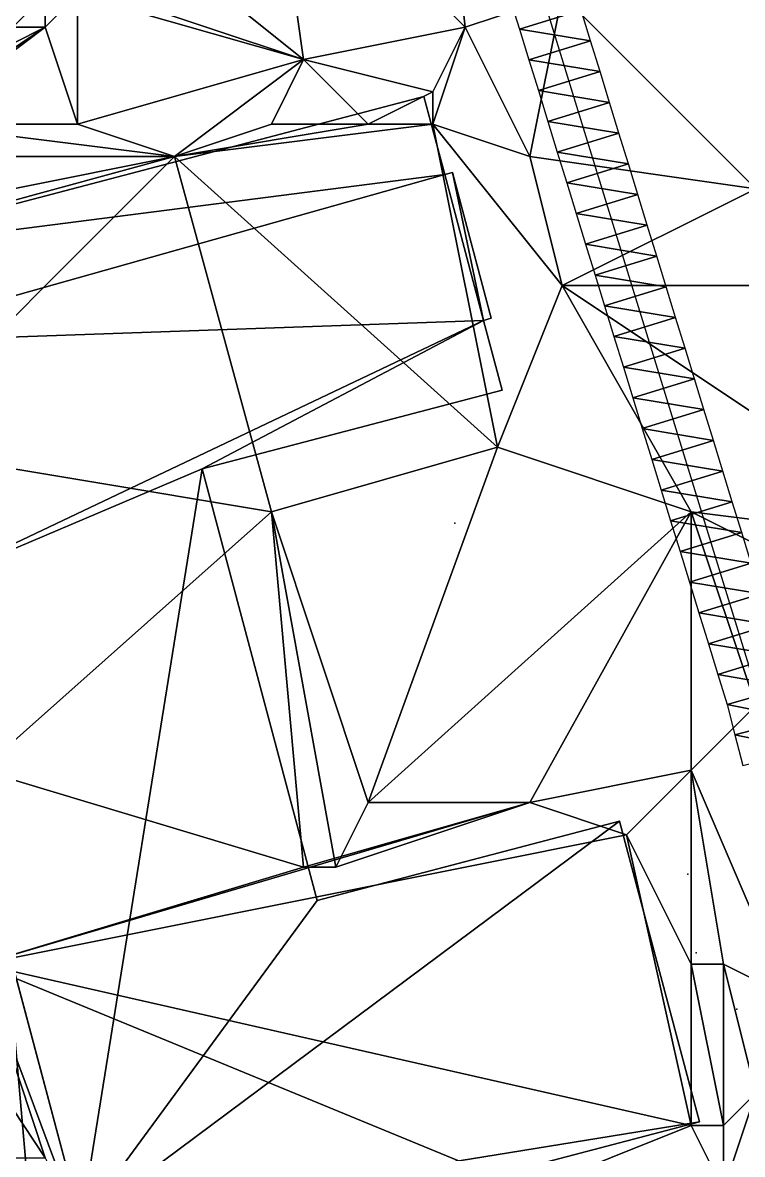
# Model space of a CAD drawing. Header units: metres. Extents: x -1103 to 901, y -902 to 905.
# Drawn here: x -101.4 to -56.8, y 220.2 to 290.3 of the extents above; entities that cross this region are included whole.
import ezdxf

# ---------------------------------------------------------------- set-up
doc = ezdxf.new("R2010")
doc.units = ezdxf.units.M
for name, color, linetype in [('OSM_BUILDING_FOOTPRINTS', 7, 'CONTINUOUS'), ('OSM_BUILDING_ROOFS', 1, 'CONTINUOUS'), ('OSM_BUILDING_WALLS', 8, 'CONTINUOUS'), ('OSM_ROAD_AXES', 2, 'CONTINUOUS'), ('OSM_ROAD_SURFACE', 9, 'CONTINUOUS'), ('OSM_TERRAIN', 3, 'CONTINUOUS'), ('OSM_TREES', 3, 'CONTINUOUS'), ('OSM_WATER_SURFACE', 5, 'CONTINUOUS')]:
    doc.layers.add(name, color=color, linetype=linetype)

msp = doc.modelspace()

# ---------------------------------------------------------------- linework, layer by layer
at = {"layer": 'OSM_BUILDING_FOOTPRINTS'}
msp.add_polyline3d([(-113.732, 275.944, 16.438), (-112.273, 270.459, 16.438), (-115.214, 269.684, 16.438), (-111.124, 254.29, 16.438), (-108.172, 255.064, 16.438), (-102.402, 233.367, 16.438), (-105.442, 232.571, 16.438), (-100.821, 215.219, 16.438), (-97.782, 216.015, 16.438), (-96.831, 212.432, 16.438), (-59.48, 222.241, 16.438), (-64.432, 240.854, 16.438), (-83.169, 235.932, 16.438), (-90.276, 262.651, 16.438), (-71.706, 267.528, 16.438), (-72.855, 271.852, 16.438), (-72.38, 271.985, 16.438), (-74.779, 280.998, 16.438), (-75.265, 280.876, 16.438), (-76.547, 285.709, 16.438), (-113.732, 275.944, 16.438)], close=True, dxfattribs=at)
at = {"layer": 'OSM_BUILDING_ROOFS'}
for points in [[(-75.265, 280.876, 44.038), (-76.547, 285.709, 44.038), (-113.732, 275.944, 44.038)], [(-72.855, 271.852, 44.038), (-74.779, 280.998, 44.038), (-75.265, 280.876, 44.038)], [(-72.855, 271.852, 44.038), (-72.38, 271.985, 44.038), (-74.779, 280.998, 44.038)], [(-75.265, 280.876, 44.038), (-113.732, 275.944, 44.038), (-112.273, 270.459, 44.038)], [(-72.855, 271.852, 44.038), (-75.265, 280.876, 44.038), (-112.273, 270.459, 44.038)], [(-72.855, 271.852, 44.038), (-112.273, 270.459, 44.038), (-108.172, 255.064, 44.038)], [(-108.172, 255.064, 44.038), (-90.276, 262.651, 44.038), (-72.855, 271.852, 44.038)], [(-90.276, 262.651, 44.038), (-71.706, 267.528, 44.038), (-72.855, 271.852, 44.038)], [(-108.172, 255.064, 44.038), (-97.782, 216.015, 44.038), (-90.276, 262.651, 44.038)], [(-97.782, 216.015, 44.038), (-83.169, 235.932, 44.038), (-90.276, 262.651, 44.038)], [(-108.172, 255.064, 44.038), (-102.402, 233.367, 44.038), (-97.782, 216.015, 44.038)], [(-97.782, 216.015, 44.038), (-59.48, 222.241, 44.038), (-64.432, 240.854, 44.038)], [(-97.782, 216.015, 44.038), (-64.432, 240.854, 44.038), (-83.169, 235.932, 44.038)], [(-102.402, 233.367, 44.038), (-105.442, 232.571, 44.038), (-100.821, 215.219, 44.038)], [(-102.402, 233.367, 44.038), (-100.821, 215.219, 44.038), (-97.782, 216.015, 44.038)], [(-97.782, 216.015, 44.038), (-96.831, 212.432, 44.038), (-59.48, 222.241, 44.038)]]:
    msp.add_3dface(points, dxfattribs=at)
at = {"layer": 'OSM_BUILDING_WALLS'}
for points in [[(-76.547, 285.709, 16.438), (-113.732, 275.944, 16.438), (-113.732, 275.944, 44.038)], [(-76.547, 285.709, 16.438), (-113.732, 275.944, 44.038), (-76.547, 285.709, 44.038)], [(-75.265, 280.876, 16.438), (-76.547, 285.709, 16.438), (-76.547, 285.709, 44.038)], [(-75.265, 280.876, 16.438), (-76.547, 285.709, 44.038), (-75.265, 280.876, 44.038)], [(-74.779, 280.998, 16.438), (-75.265, 280.876, 16.438), (-75.265, 280.876, 44.038)], [(-74.779, 280.998, 16.438), (-75.265, 280.876, 44.038), (-74.779, 280.998, 44.038)], [(-72.38, 271.985, 16.438), (-74.779, 280.998, 16.438), (-74.779, 280.998, 44.038)], [(-72.38, 271.985, 16.438), (-74.779, 280.998, 44.038), (-72.38, 271.985, 44.038)], [(-72.855, 271.852, 16.438), (-72.38, 271.985, 16.438), (-72.38, 271.985, 44.038)], [(-72.855, 271.852, 16.438), (-72.38, 271.985, 44.038), (-72.855, 271.852, 44.038)], [(-71.706, 267.528, 16.438), (-72.855, 271.852, 16.438), (-72.855, 271.852, 44.038)], [(-71.706, 267.528, 16.438), (-72.855, 271.852, 44.038), (-71.706, 267.528, 44.038)], [(-90.276, 262.651, 16.438), (-71.706, 267.528, 16.438), (-71.706, 267.528, 44.038)], [(-90.276, 262.651, 16.438), (-71.706, 267.528, 44.038), (-90.276, 262.651, 44.038)], [(-83.169, 235.932, 16.438), (-90.276, 262.651, 16.438), (-90.276, 262.651, 44.038)], [(-83.169, 235.932, 16.438), (-90.276, 262.651, 44.038), (-83.169, 235.932, 44.038)], [(-64.432, 240.854, 16.438), (-83.169, 235.932, 16.438), (-83.169, 235.932, 44.038)], [(-64.432, 240.854, 16.438), (-83.169, 235.932, 44.038), (-64.432, 240.854, 44.038)], [(-59.48, 222.241, 16.438), (-64.432, 240.854, 16.438), (-64.432, 240.854, 44.038)], [(-59.48, 222.241, 16.438), (-64.432, 240.854, 44.038), (-59.48, 222.241, 44.038)], [(-105.442, 232.571, 16.438), (-100.821, 215.219, 16.438), (-100.821, 215.219, 44.038)], [(-105.442, 232.571, 16.438), (-100.821, 215.219, 44.038), (-105.442, 232.571, 44.038)], [(-96.831, 212.432, 16.438), (-59.48, 222.241, 16.438), (-59.48, 222.241, 44.038)], [(-96.831, 212.432, 16.438), (-59.48, 222.241, 44.038), (-96.831, 212.432, 44.038)]]:
    msp.add_3dface(points, dxfattribs=at)
at = {"layer": 'OSM_ROAD_AXES'}
msp.add_polyline3d([(-36.953, 175.738, 12.061), (-38.357, 180.704, 12.909), (-48.88, 221.81, 15.97), (-55.855, 248.617, 17.518), (-70.479, 296.171, 16.098), (-77.255, 318.222, 13.765)], dxfattribs=at)
at = {"layer": 'OSM_ROAD_SURFACE'}
for points in [[(-66.812, 291.052, 16.825), (-71.221, 291.779, 16.571), (-70.636, 289.877, 16.775)], [(-66.227, 289.15, 16.972), (-66.812, 291.052, 16.825), (-70.636, 289.877, 16.775)], [(-66.227, 289.15, 16.972), (-70.636, 289.877, 16.775), (-70.051, 287.974, 16.959)], [(-65.642, 287.248, 17.123), (-66.227, 289.15, 16.972), (-70.051, 287.974, 16.959)], [(-65.642, 287.248, 17.123), (-70.051, 287.974, 16.959), (-69.466, 286.072, 17.142)], [(-65.057, 285.346, 17.275), (-65.642, 287.248, 17.123), (-69.466, 286.072, 17.142)], [(-65.057, 285.346, 17.275), (-69.466, 286.072, 17.142), (-68.881, 284.17, 17.303)], [(-64.472, 283.444, 17.426), (-65.057, 285.346, 17.275), (-68.881, 284.17, 17.303)], [(-64.472, 283.444, 17.426), (-68.881, 284.17, 17.303), (-68.296, 282.268, 17.454)], [(-63.888, 281.542, 17.577), (-64.472, 283.444, 17.426), (-68.296, 282.268, 17.454)], [(-63.888, 281.542, 17.577), (-68.296, 282.268, 17.454), (-67.711, 280.366, 17.603)], [(-63.303, 279.639, 17.726), (-63.888, 281.542, 17.577), (-67.711, 280.366, 17.603)], [(-63.303, 279.639, 17.726), (-67.711, 280.366, 17.603), (-67.126, 278.464, 17.751)], [(-62.718, 277.737, 17.874), (-63.303, 279.639, 17.726), (-67.126, 278.464, 17.751)], [(-62.718, 277.737, 17.874), (-67.126, 278.464, 17.751), (-66.541, 276.561, 17.899)], [(-62.133, 275.835, 17.986), (-62.718, 277.737, 17.874), (-66.541, 276.561, 17.899)], [(-62.133, 275.835, 17.986), (-66.541, 276.561, 17.899), (-65.956, 274.659, 18.035)], [(-61.548, 273.933, 18.058), (-62.133, 275.835, 17.986), (-65.956, 274.659, 18.035)], [(-61.548, 273.933, 18.058), (-65.956, 274.659, 18.035), (-65.371, 272.757, 18.061)], [(-60.963, 272.031, 18.058), (-61.548, 273.933, 18.058), (-65.371, 272.757, 18.061)], [(-60.963, 272.031, 18.058), (-65.371, 272.757, 18.061), (-64.786, 270.855, 18.072)], [(-60.378, 270.129, 18.058), (-60.963, 272.031, 18.058), (-64.786, 270.855, 18.072)], [(-60.378, 270.129, 18.058), (-64.786, 270.855, 18.072), (-64.201, 268.953, 18.088)], [(-59.793, 268.227, 18.061), (-60.378, 270.129, 18.058), (-64.201, 268.953, 18.088)], [(-59.793, 268.227, 18.061), (-64.201, 268.953, 18.088), (-63.616, 267.051, 18.105)], [(-59.208, 266.324, 18.078), (-59.793, 268.227, 18.061), (-63.616, 267.051, 18.105)], [(-59.208, 266.324, 18.078), (-63.616, 267.051, 18.105), (-63.031, 265.149, 18.125)], [(-58.623, 264.422, 18.094), (-59.208, 266.324, 18.078), (-63.031, 265.149, 18.125)], [(-58.623, 264.422, 18.094), (-63.031, 265.149, 18.125), (-62.446, 263.246, 18.162)], [(-58.038, 262.52, 18.111), (-58.623, 264.422, 18.094), (-62.446, 263.246, 18.162)], [(-58.038, 262.52, 18.111), (-62.446, 263.246, 18.162), (-61.861, 261.344, 18.198)], [(-57.453, 260.618, 18.127), (-58.038, 262.52, 18.111), (-61.861, 261.344, 18.198)], [(-57.453, 260.618, 18.127), (-61.861, 261.344, 18.198), (-61.276, 259.442, 18.224)], [(-56.868, 258.716, 18.1), (-57.453, 260.618, 18.127), (-61.276, 259.442, 18.224)], [(-56.868, 258.716, 18.1), (-61.276, 259.442, 18.224), (-60.691, 257.54, 18.154)], [(-56.283, 256.814, 18.005), (-56.868, 258.716, 18.1), (-60.691, 257.54, 18.154)], [(-56.283, 256.814, 18.005), (-60.691, 257.54, 18.154), (-60.106, 255.638, 18.046)], [(-55.698, 254.912, 17.907), (-56.283, 256.814, 18.005), (-60.106, 255.638, 18.046)], [(-55.698, 254.912, 17.907), (-60.106, 255.638, 18.046), (-59.521, 253.736, 17.949)], [(-55.113, 253.009, 17.808), (-55.698, 254.912, 17.907), (-59.521, 253.736, 17.949)], [(-55.113, 253.009, 17.808), (-59.521, 253.736, 17.949), (-58.936, 251.834, 17.854)], [(-54.528, 251.107, 17.709), (-55.113, 253.009, 17.808), (-58.936, 251.834, 17.854)], [(-54.528, 251.107, 17.709), (-58.936, 251.834, 17.854), (-58.351, 249.931, 17.759)], [(-53.931, 249.163, 17.443), (-54.528, 251.107, 17.709), (-58.351, 249.931, 17.759)], [(-53.931, 249.163, 17.443), (-58.351, 249.931, 17.759), (-57.779, 248.071, 17.666)], [(-53.421, 247.206, 17.433), (-53.931, 249.163, 17.443), (-57.779, 248.071, 17.666)], [(-53.421, 247.206, 17.433), (-57.779, 248.071, 17.666), (-57.292, 246.199, 17.573)], [(-52.923, 245.291, 17.332), (-53.421, 247.206, 17.433), (-57.292, 246.199, 17.573)], [(-52.923, 245.291, 17.332), (-57.292, 246.199, 17.573), (-56.794, 244.284, 17.456)]]:
    msp.add_3dface(points, dxfattribs=at)
at = {"layer": 'OSM_TERRAIN'}
for points in [[(-74, 290, 16.55), (-76, 308, 14.53), (-86, 302, 15.207)], [(-74, 290, 16.55), (-68, 292, 16.682), (-76, 308, 14.53)], [(-94, 296, 15.742), (-84, 288, 16.692), (-86, 302, 15.207)], [(-84, 288, 16.692), (-74, 290, 16.55), (-86, 302, 15.207)], [(-68, 292, 16.682), (-56, 280, 17.765), (-50, 302, 16.705)], [(-84, 288, 16.692), (-94, 296, 15.742), (-96, 292, 16.268)], [(-102, 290, 15.946), (-100, 292, 15.457), (-104, 292, 15.94)], [(-102, 290, 15.946), (-100, 290, 16.48), (-100, 292, 15.457)], [(-98, 284, 17.193), (-98, 292, 16.268), (-100, 290, 16.48)], [(-100, 290, 16.48), (-98, 292, 16.268), (-100, 292, 15.457)], [(-98, 284, 17.193), (-84, 288, 16.692), (-98, 292, 16.268)], [(-98, 292, 16.268), (-84, 288, 16.692), (-96, 292, 16.268)], [(-74, 290, 16.55), (-70, 282, 17.397), (-68, 292, 16.682)], [(-70, 282, 17.397), (-56, 280, 17.765), (-68, 292, 16.682)], [(-108, 284, 17.113), (-100, 290, 16.48), (-106, 286, 16.902)], [(-108, 284, 17.113), (-98, 284, 17.193), (-100, 290, 16.48)], [(-106, 286, 16.902), (-100, 290, 16.48), (-104, 288, 16.483)], [(-104, 288, 16.483), (-100, 290, 16.48), (-102, 290, 15.946)], [(-76, 286, 18.406), (-74, 290, 16.55), (-84, 288, 16.692)], [(-76, 284, 18.643), (-70, 282, 17.397), (-74, 290, 16.55)], [(-76, 284, 18.643), (-74, 290, 16.55), (-76, 286, 18.406)], [(-92, 282, 18.564), (-84, 288, 16.692), (-98, 284, 17.193)], [(-92, 282, 18.564), (-86, 284, 18.385), (-84, 288, 16.692)], [(-86, 284, 18.385), (-80, 284, 18.678), (-84, 288, 16.692)], [(-80, 284, 18.678), (-76, 286, 18.406), (-84, 288, 16.692)], [(-80, 284, 18.678), (-76, 284, 18.643), (-76, 286, 18.406)], [(-112, 282, 17.322), (-92, 282, 18.564), (-108, 284, 17.113)], [(-92, 282, 18.564), (-98, 284, 17.193), (-108, 284, 17.113)], [(-92, 282, 18.564), (-72, 264, 18.542), (-76, 284, 18.643)], [(-92, 282, 18.564), (-76, 284, 18.643), (-80, 284, 18.678)], [(-92, 282, 18.564), (-80, 284, 18.678), (-86, 284, 18.385)], [(-72, 264, 18.542), (-68, 274, 18.012), (-76, 284, 18.643)], [(-68, 274, 18.012), (-70, 282, 17.397), (-76, 284, 18.643)], [(-110, 264, 18.702), (-92, 282, 18.564), (-114, 276, 18.629)], [(-114, 276, 18.629), (-92, 282, 18.564), (-112, 278, 18.318)], [(-112, 278, 18.318), (-92, 282, 18.564), (-112, 282, 17.322)], [(-86, 260, 18.806), (-92, 282, 18.564), (-110, 264, 18.702)], [(-86, 260, 18.806), (-72, 264, 18.542), (-92, 282, 18.564)], [(-68, 274, 18.012), (-56, 280, 17.765), (-70, 282, 17.397)], [(-68, 274, 18.012), (-48, 274, 18), (-56, 280, 17.765)], [(-72, 264, 18.542), (-60, 260, 18.105), (-68, 274, 18.012)], [(-60, 260, 18.105), (-44, 258, 17.999), (-68, 274, 18.012)], [(-68, 274, 18.012), (-44, 258, 17.999), (-48, 274, 18)], [(-104, 244, 18.678), (-86, 260, 18.806), (-110, 264, 18.702)], [(-86, 260, 18.806), (-80, 242, 19.4), (-72, 264, 18.542)], [(-80, 242, 19.4), (-60, 260, 18.105), (-72, 264, 18.542)], [(-104, 244, 18.678), (-84, 238, 18.678), (-86, 260, 18.806)], [(-86, 260, 18.806), (-84, 238, 18.678), (-82, 238, 19.097)], [(-82, 238, 19.097), (-80, 242, 19.4), (-86, 260, 18.806)], [(-70, 242, 18.578), (-60, 260, 18.105), (-80, 242, 19.4)], [(-60, 244, 17.668), (-60, 260, 18.105), (-70, 242, 18.578)], [(-60, 244, 17.668), (-56, 248, 17.484), (-60, 260, 18.105)], [(-56, 248, 17.484), (-52, 256, 17.937), (-60, 260, 18.105)], [(-52, 256, 17.937), (-44, 258, 17.999), (-60, 260, 18.105)], [(-60, 244, 17.668), (-54, 230, 16.608), (-56, 248, 17.484)], [(-104, 232, 18.678), (-84, 238, 18.678), (-104, 244, 18.678)], [(-64, 240, 18.64), (-60, 244, 17.668), (-70, 242, 18.578)], [(-64, 240, 18.64), (-60, 232, 18.042), (-60, 244, 17.668)], [(-60, 232, 18.042), (-58, 232, 17.225), (-60, 244, 17.668)], [(-58, 232, 17.225), (-54, 230, 16.608), (-60, 244, 17.668)], [(-104, 232, 18.678), (-64, 240, 18.64), (-70, 242, 18.578)], [(-70, 242, 18.578), (-84, 238, 18.678), (-104, 232, 18.678)], [(-84, 238, 18.678), (-70, 242, 18.578), (-82, 238, 19.097)], [(-82, 238, 19.097), (-70, 242, 18.578), (-80, 242, 19.4)], [(-60, 222, 18.646), (-64, 240, 18.64), (-104, 232, 18.678)], [(-60, 222, 18.646), (-60, 232, 18.042), (-64, 240, 18.64)], [(-100, 220, 18.87), (-98, 216, 18.678), (-104, 232, 18.678)], [(-100, 220, 18.87), (-104, 232, 18.678), (-104, 226, 18.99)], [(-98, 216, 18.678), (-70, 218, 18.613), (-104, 232, 18.678)], [(-70, 218, 18.613), (-60, 222, 18.646), (-104, 232, 18.678)], [(-60, 222, 18.646), (-58, 222, 18.121), (-60, 232, 18.042)], [(-60, 232, 18.042), (-58, 222, 18.121), (-58, 232, 17.225)], [(-58, 222, 18.121), (-56, 224, 17.038), (-58, 232, 17.225)], [(-58, 232, 17.225), (-56, 224, 17.038), (-54, 230, 16.608)], [(-104, 220, 21.264), (-100, 220, 18.87), (-104, 226, 18.99)], [(-58, 218, 17.193), (-56, 224, 17.038), (-58, 222, 18.121)], [(-58, 218, 17.193), (-50, 216, 15.745), (-56, 224, 17.038)], [(-70, 218, 18.613), (-58, 218, 17.193), (-60, 222, 18.646)], [(-58, 218, 17.193), (-58, 222, 18.121), (-60, 222, 18.646)]]:
    msp.add_3dface(points, dxfattribs=at)
at = {"layer": 'OSM_TREES'}
for p in [(-74.646, 259.3, 18.733), (-60.199, 237.569, 17.91), (-59.69, 232.703, 17.893), (-57.181, 229.209, 17.14)]:
    msp.add_point(p, dxfattribs=at)
at = {"layer": 'OSM_WATER_SURFACE'}
msp.add_3dface([(-102.03, 293.232, 16.016), (-103.691, 289.307, 16.263), (-100.769, 291.68, 16.016)], dxfattribs=at)

doc.saveas('drawing.dxf')
